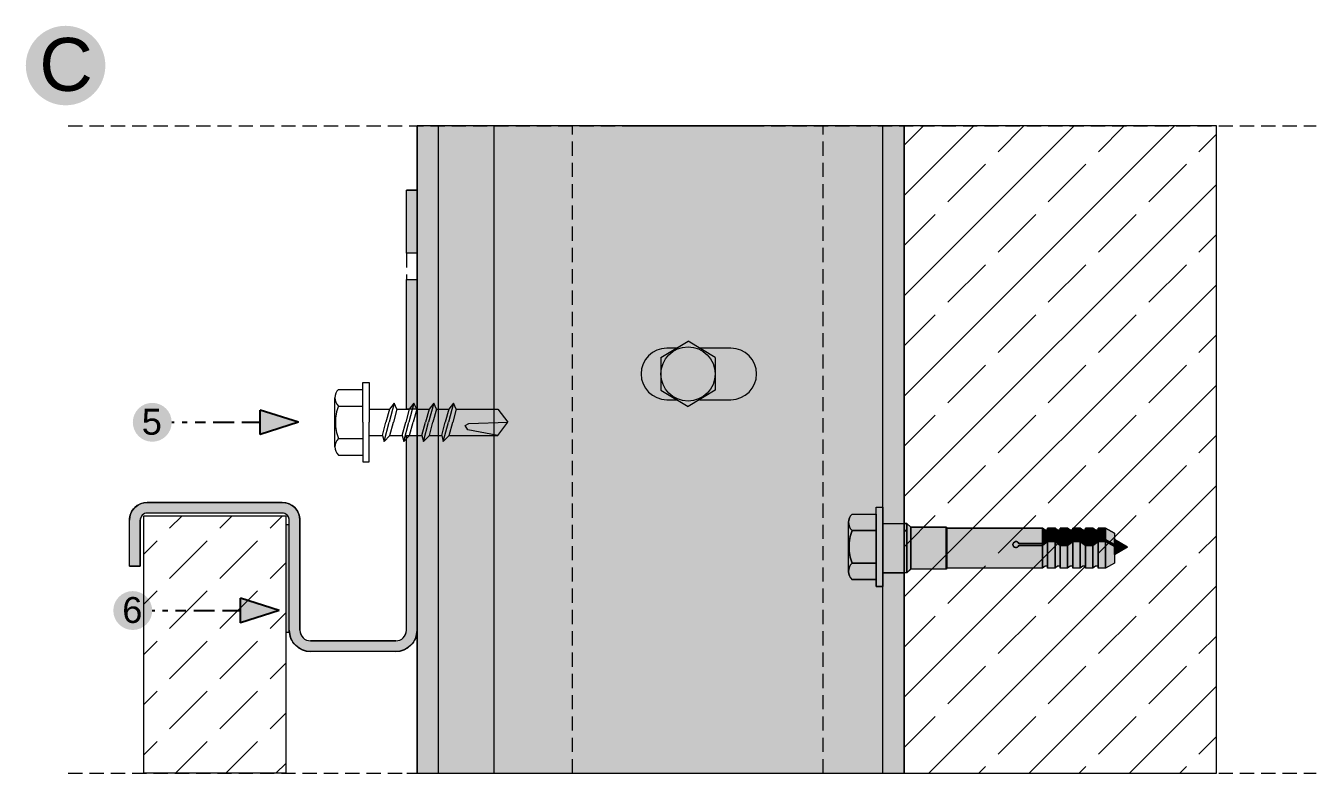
# Model space of a CAD drawing. Extents: x -106823 to -42801, y 48734 to 74234.
# Drawn here: x -47649 to -45832, y 69871 to 70924 of the extents above; entities that cross this region are included whole.
import ezdxf

# ---------------------------------------------------------------- set-up
doc = ezdxf.new("R2010")
doc.units = 0
doc.header["$MEASUREMENT"] = 0
doc.linetypes.add('Hidden Line', pattern=[30, 20, -10])
for name, color, linetype, lineweight, true_color in [('2D - Ogólne_Pen_No__2', 7, 'Continuous', 15, 0x7f7f7f), ('2D - Ogólne_Pen_No__5', 7, 'Continuous', 25, 0x40a5ff), ('2D - Ogólne_Pen_No__82', 7, 'Continuous', 20, 0xaaaaaa), ('2D Drafting - General_Pen_No__102', 7, 'Continuous', 13, 0xcccccc), ('2D Drafting - General_Pen_No__141', 7, 'Continuous', 0, 0xe8e8e8), ('2D Drafting - General_Pen_No__2', 7, 'Continuous', 15, 0x7f7f7f), ('2D Drafting - General_Pen_No__5', 7, 'Continuous', 25, 0x40a5ff), ('2D Drafting - General_Pen_No__81', 7, 'Continuous', 20, 0x6a6a6a)]:
    doc.layers.add(name, color=color, linetype=linetype, lineweight=lineweight, true_color=true_color)
for name, color, linetype, lineweight in [('2D Drafting - General_Pen_No__1', 7, 'Continuous', 13), ('2D Drafting - General_Pen_No__121', 255, 'Continuous', 0), ('Opisy - Tekst_Pen_No__121', 255, 'Continuous', 0)]:
    doc.layers.add(name, color=color, linetype=linetype, lineweight=lineweight)
doc.styles.add('GENERATED_STYLE_4', font='arial.ttf')

msp = doc.modelspace()

# ---------------------------------------------------------------- hatches: boundary and pattern name
at = {"layer": '2D - Ogólne_Pen_No__5', "linetype": 'Continuous'}
for points in [[(-47649.29, 70867.55, 1), (-47537.28, 70867.55, 1)], [(-47498.59, 70364.95, 1), (-47443.82, 70364.95, 1)], [(-47526.07, 70099.75, 1), (-47471.3, 70099.75, 1)]]:
    msp.add_hatch(color=256, dxfattribs=at).paths.add_polyline_path(points, flags=0)
at = {"layer": '2D Drafting - General_Pen_No__102', "linetype": 'Continuous'}
for points in [[(-47113.26, 70603.22), (-47113.26, 70692.07), (-47098.26, 70692.07), (-47098.26, 70605.06), (-47098.26, 70603.22)], [(-47098.26, 70383.59), (-47113.26, 70383.59), (-47113.26, 70420.87), (-47113.26, 70565.95), (-47109.72, 70565.95), (-47099.33, 70565.95), (-47098.26, 70565.95)], [(-47478.26, 70252.07), (-47288.26, 70252.07, -0.4142136), (-47263.26, 70227.07), (-47263.26, 70072.07, 0.4142136), (-47248.26, 70057.07), (-47128.26, 70057.07, 0.4142136), (-47113.26, 70072.07), (-47113.26, 70346.31), (-47098.26, 70346.31), (-47098.26, 70072.07, -0.4142136), (-47128.26, 70042.07), (-47248.26, 70042.07, -0.4142136), (-47278.26, 70072.07), (-47278.26, 70227.07, 0.4142136), (-47288.26, 70237.07), (-47478.26, 70237.07, 0.4142136), (-47488.26, 70227.07), (-47488.26, 70220.53), (-47488.26, 70170.12), (-47488.26, 70162.07), (-47503.26, 70162.07), (-47503.26, 70227.07, -0.4142136)]]:
    msp.add_hatch(color=256, dxfattribs=at).paths.add_polyline_path(points, flags=0)
at = {"layer": '2D Drafting - General_Pen_No__121', "linetype": 'Continuous'}
for points in [[(-46451.53, 70212.38), (-46485.7, 70212.38, -0.4195601), (-46485.7, 70235.68), (-46451.53, 70235.68)], [(-46451.53, 70212.38), (-46485.7, 70212.38, -0.4195601), (-46485.7, 70235.68), (-46451.53, 70235.68)], [(-46442.21, 70189.47), (-46442.21, 70133.55), (-46451.53, 70133.55), (-46451.53, 70189.47), (-46451.53, 70245.38), (-46442.21, 70245.38)], [(-46442.21, 70189.47), (-46442.21, 70133.55), (-46451.53, 70133.55), (-46451.53, 70189.47), (-46451.53, 70245.38), (-46442.21, 70245.38)], [(-46489.97, 70189.47, 0.092424), (-46485.7, 70166.55, 0.201281), (-46490.59, 70154.9), (-46490.59, 70224.03, 0.201281), (-46485.7, 70212.38, 0.092424)], [(-46489.97, 70189.47, 0.092424), (-46485.7, 70166.55, 0.201281), (-46490.59, 70154.9), (-46490.59, 70224.03, 0.201281), (-46485.7, 70212.38, 0.092424)], [(-46412.21, 70152.79), (-46442.21, 70152.79), (-46442.21, 70189.47), (-46442.21, 70222.46), (-46412.21, 70222.46), (-46412.21, 70185.59)], [(-46442.21, 70152.79), (-46442.21, 70189.47), (-46442.21, 70222.46), (-46412.21, 70222.46), (-46412.21, 70186.54), (-46412.21, 70152.79)], [(-46412.21, 70152.79), (-46442.21, 70152.79), (-46442.21, 70189.47), (-46442.21, 70222.46), (-46412.21, 70222.46), (-46412.21, 70185.59)], [(-46442.21, 70152.79), (-46442.21, 70189.47), (-46442.21, 70222.46), (-46412.21, 70222.46), (-46412.21, 70186.54), (-46412.21, 70152.79)], [(-46412.21, 70152.89), (-46412.21, 70185.59), (-46412.21, 70222.46), (-46408.69, 70222.46), (-46408.69, 70152.89)], [(-46408.69, 70152.89), (-46408.69, 70222.46), (-46408.52, 70222.46), (-46403.11, 70217.05), (-46403.11, 70158.3), (-46408.52, 70152.89)], [(-46408.69, 70152.89), (-46408.69, 70222.46), (-46408.52, 70222.46), (-46403.11, 70217.05), (-46403.11, 70158.3), (-46408.52, 70152.89)], [(-46451.53, 70166.55), (-46485.7, 70166.55, -0.092424), (-46489.97, 70189.47, -0.092424), (-46485.7, 70212.38), (-46451.53, 70212.38), (-46451.53, 70189.47)], [(-46451.53, 70166.55), (-46485.7, 70166.55, -0.092424), (-46489.97, 70189.47, -0.092424), (-46485.7, 70212.38), (-46451.53, 70212.38), (-46451.53, 70189.47)], [(-46412.21, 70152.89), (-46412.21, 70185.59), (-46412.21, 70209.94), (-46408.69, 70214.31), (-46408.69, 70152.89)], [(-46403.11, 70158.2), (-46403.11, 70217.05), (-46353.36, 70217.05), (-46353.36, 70158.2)], [(-46403.11, 70158.2), (-46403.11, 70217.05), (-46353.36, 70217.05), (-46353.36, 70158.2)], [(-46353.36, 70158.2), (-46353.36, 70217.05), (-46352.12, 70215.8), (-46352.12, 70159.45)], [(-46353.36, 70158.2), (-46353.36, 70217.05), (-46352.12, 70215.8), (-46352.12, 70159.45)], [(-46352.12, 70159.45), (-46352.12, 70215.8), (-46217.7, 70215.8), (-46217.7, 70194.15), (-46251.01, 70194.15, 5.4750432), (-46251.01, 70191.19), (-46217.7, 70191.19), (-46217.7, 70159.45)], [(-46352.12, 70159.45), (-46352.12, 70215.8), (-46217.7, 70215.8), (-46217.7, 70194.15), (-46251.01, 70194.15, 5.4750432), (-46251.01, 70191.19), (-46217.7, 70191.19), (-46217.7, 70159.45)], [(-46210.26, 70212.84), (-46210.26, 70199.89), (-46217.7, 70194.15), (-46217.7, 70215.8), (-46213.96, 70212.84)], [(-46210.26, 70212.84), (-46210.26, 70199.89), (-46217.7, 70194.15), (-46217.7, 70215.8), (-46213.96, 70212.84)], [(-46217.7, 70194.15), (-46210.26, 70199.89), (-46210.26, 70196.93), (-46217.7, 70191.19)], [(-46217.7, 70194.15), (-46210.26, 70199.89), (-46210.26, 70196.93), (-46217.7, 70191.19)], [(-46199.9, 70215.8), (-46199.9, 70199.89), (-46210.26, 70199.89), (-46210.26, 70215.8)], [(-46199.9, 70215.8), (-46199.9, 70199.89), (-46210.26, 70199.89), (-46210.26, 70215.8)], [(-46210.26, 70199.89), (-46199.9, 70199.89), (-46199.9, 70196.93), (-46210.26, 70196.93)], [(-46210.26, 70199.89), (-46199.9, 70199.89), (-46199.9, 70196.93), (-46210.26, 70196.93)], [(-46192.46, 70212.84), (-46192.46, 70194.15), (-46199.9, 70199.89), (-46199.9, 70215.8), (-46196.16, 70212.84)], [(-46192.46, 70212.84), (-46192.46, 70194.15), (-46199.9, 70199.89), (-46199.9, 70215.8), (-46196.16, 70212.84)], [(-46192.46, 70191.19), (-46199.9, 70196.93), (-46199.9, 70199.89), (-46192.46, 70194.15)], [(-46192.46, 70191.19), (-46199.9, 70196.93), (-46199.9, 70199.89), (-46192.46, 70194.15)], [(-46182.11, 70215.8), (-46182.11, 70194.15), (-46192.46, 70194.15), (-46192.46, 70215.8)], [(-46182.11, 70215.8), (-46182.11, 70194.15), (-46192.46, 70194.15), (-46192.46, 70215.8)], [(-46182.11, 70194.15), (-46182.11, 70215.8), (-46178.36, 70212.84), (-46174.66, 70212.84), (-46174.66, 70199.89)], [(-46182.11, 70194.15), (-46182.11, 70215.8), (-46178.36, 70212.84), (-46174.66, 70212.84), (-46174.66, 70199.89)], [(-46174.66, 70196.93), (-46182.11, 70191.19), (-46182.11, 70194.15), (-46174.66, 70199.89)], [(-46174.66, 70196.93), (-46182.11, 70191.19), (-46182.11, 70194.15), (-46174.66, 70199.89)], [(-46164.31, 70215.8), (-46164.31, 70199.89), (-46174.66, 70199.89), (-46174.66, 70215.8)], [(-46164.31, 70215.8), (-46164.31, 70199.89), (-46174.66, 70199.89), (-46174.66, 70215.8)], [(-46164.31, 70196.93), (-46174.66, 70196.93), (-46174.66, 70199.89), (-46164.31, 70199.89)], [(-46164.31, 70196.93), (-46174.66, 70196.93), (-46174.66, 70199.89), (-46164.31, 70199.89)], [(-46156.87, 70212.84), (-46156.87, 70194.15), (-46164.31, 70199.89), (-46164.31, 70215.8), (-46160.57, 70212.84)], [(-46156.87, 70212.84), (-46156.87, 70194.15), (-46164.31, 70199.89), (-46164.31, 70215.8), (-46160.57, 70212.84)], [(-46156.87, 70191.19), (-46164.31, 70196.93), (-46164.31, 70199.89), (-46156.87, 70194.15)], [(-46156.87, 70191.19), (-46164.31, 70196.93), (-46164.31, 70199.89), (-46156.87, 70194.15)], [(-46146.51, 70215.8), (-46146.51, 70194.15), (-46156.87, 70194.15), (-46156.87, 70215.8)], [(-46146.51, 70215.8), (-46146.51, 70194.15), (-46156.87, 70194.15), (-46156.87, 70215.8)], [(-46139.07, 70212.84), (-46139.07, 70199.89), (-46146.51, 70194.15), (-46146.51, 70215.8), (-46142.77, 70212.84)], [(-46139.07, 70212.84), (-46139.07, 70199.89), (-46146.51, 70194.15), (-46146.51, 70215.8), (-46142.77, 70212.84)], [(-46146.51, 70194.15), (-46139.07, 70199.89), (-46139.07, 70196.93), (-46146.51, 70191.19)], [(-46146.51, 70194.15), (-46139.07, 70199.89), (-46139.07, 70196.93), (-46146.51, 70191.19)], [(-46139.07, 70199.89), (-46139.07, 70215.8), (-46128.72, 70215.8), (-46128.72, 70199.89)], [(-46139.07, 70199.89), (-46139.07, 70215.8), (-46128.72, 70215.8), (-46128.72, 70199.89)], [(-46139.07, 70199.89), (-46128.72, 70199.89), (-46128.72, 70196.93), (-46139.07, 70196.93)], [(-46139.07, 70199.89), (-46128.72, 70199.89), (-46128.72, 70196.93), (-46139.07, 70196.93)], [(-46116.33, 70192.74), (-46128.72, 70199.89), (-46128.72, 70215.8), (-46116.33, 70208.65)], [(-46116.33, 70192.74), (-46128.72, 70199.89), (-46128.72, 70215.8), (-46116.33, 70208.65)], [(-46116.33, 70189.79), (-46128.72, 70196.93), (-46128.72, 70199.89), (-46116.33, 70192.74)], [(-46116.33, 70189.79), (-46128.72, 70196.93), (-46128.72, 70199.89), (-46116.33, 70192.74)], [(-46097.61, 70189.37), (-46116.33, 70178.56), (-46116.33, 70200.18)], [(-46097.61, 70189.37), (-46116.33, 70178.56), (-46116.33, 70200.18)], [(-46217.7, 70191.19), (-46251.01, 70191.19, -5.4750432), (-46251.01, 70194.15), (-46217.7, 70194.15)], [(-46217.7, 70191.19), (-46251.01, 70191.19, -5.4750432), (-46251.01, 70194.15), (-46217.7, 70194.15)], [(-46210.26, 70162.41), (-46213.96, 70162.41), (-46217.7, 70159.45), (-46217.7, 70191.19), (-46210.26, 70196.93)], [(-46210.26, 70162.41), (-46213.96, 70162.41), (-46217.7, 70159.45), (-46217.7, 70191.19), (-46210.26, 70196.93)], [(-46210.26, 70159.45), (-46210.26, 70196.93), (-46199.9, 70196.93), (-46199.9, 70159.45)], [(-46210.26, 70159.45), (-46210.26, 70196.93), (-46199.9, 70196.93), (-46199.9, 70159.45)], [(-46192.46, 70162.41), (-46196.16, 70162.41), (-46199.9, 70159.45), (-46199.9, 70196.93), (-46192.46, 70191.19)], [(-46192.46, 70162.41), (-46196.16, 70162.41), (-46199.9, 70159.45), (-46199.9, 70196.93), (-46192.46, 70191.19)], [(-46192.46, 70194.15), (-46182.11, 70194.15), (-46182.11, 70191.19), (-46192.46, 70191.19)], [(-46192.46, 70194.15), (-46182.11, 70194.15), (-46182.11, 70191.19), (-46192.46, 70191.19)], [(-46192.46, 70159.45), (-46192.46, 70191.19), (-46182.11, 70191.19), (-46182.11, 70159.45)], [(-46192.46, 70159.45), (-46192.46, 70191.19), (-46182.11, 70191.19), (-46182.11, 70159.45)], [(-46174.66, 70162.41), (-46178.36, 70162.41), (-46182.11, 70159.45), (-46182.11, 70191.19), (-46174.66, 70196.93)], [(-46174.66, 70162.41), (-46178.36, 70162.41), (-46182.11, 70159.45), (-46182.11, 70191.19), (-46174.66, 70196.93)], [(-46164.31, 70159.45), (-46174.66, 70159.45), (-46174.66, 70196.93), (-46164.31, 70196.93)], [(-46164.31, 70159.45), (-46174.66, 70159.45), (-46174.66, 70196.93), (-46164.31, 70196.93)], [(-46156.87, 70162.41), (-46160.57, 70162.41), (-46164.31, 70159.45), (-46164.31, 70196.93), (-46156.87, 70191.19)], [(-46156.87, 70162.41), (-46160.57, 70162.41), (-46164.31, 70159.45), (-46164.31, 70196.93), (-46156.87, 70191.19)], [(-46156.87, 70194.15), (-46146.51, 70194.15), (-46146.51, 70191.19), (-46156.87, 70191.19)], [(-46156.87, 70194.15), (-46146.51, 70194.15), (-46146.51, 70191.19), (-46156.87, 70191.19)], [(-46146.51, 70159.45), (-46156.87, 70159.45), (-46156.87, 70191.19), (-46146.51, 70191.19)], [(-46146.51, 70159.45), (-46156.87, 70159.45), (-46156.87, 70191.19), (-46146.51, 70191.19)], [(-46139.07, 70162.41), (-46142.77, 70162.41), (-46146.51, 70159.45), (-46146.51, 70191.19), (-46139.07, 70196.93)], [(-46139.07, 70162.41), (-46142.77, 70162.41), (-46146.51, 70159.45), (-46146.51, 70191.19), (-46139.07, 70196.93)], [(-46139.07, 70159.45), (-46139.07, 70196.93), (-46128.72, 70196.93), (-46128.72, 70159.45)], [(-46139.07, 70159.45), (-46139.07, 70196.93), (-46128.72, 70196.93), (-46128.72, 70159.45)], [(-46116.33, 70166.6), (-46128.72, 70159.45), (-46128.72, 70196.93), (-46116.33, 70189.79)], [(-46116.33, 70166.6), (-46128.72, 70159.45), (-46128.72, 70196.93), (-46116.33, 70189.79)], [(-46451.53, 70143.25), (-46485.7, 70143.25, -0.4195601), (-46485.7, 70166.55), (-46451.53, 70166.55)], [(-46451.53, 70143.25), (-46485.7, 70143.25, -0.4195601), (-46485.7, 70166.55), (-46451.53, 70166.55)]]:
    msp.add_hatch(color=256, dxfattribs=at).paths.add_polyline_path(points, flags=0)
at = {"layer": '2D Drafting - General_Pen_No__141', "linetype": 'Continuous'}
msp.add_hatch(color=256, dxfattribs=at).paths.add_polyline_path([(-47098.26, 69870.59), (-46412.21, 69870.59), (-46412.21, 70782.5), (-47098.26, 70782.5)], flags=0)
at = {"layer": '2D Drafting - General_Pen_No__5', "linetype": 'Continuous'}
for points in [[(-47319.33, 70382.23), (-47319.33, 70347.68), (-47265.23, 70364.95)], [(-47346.81, 70117.03), (-47346.81, 70082.47), (-47292.71, 70099.75)]]:
    msp.add_hatch(color=256, dxfattribs=at).paths.add_polyline_path(points, flags=0)
at = {"layer": '2D Drafting - General_Pen_No__81', "linetype": 'Continuous'}
h = msp.add_hatch(dxfattribs=at)
h.set_pattern_fill('Solid___Dashed', color=256, style=0, pattern_type=2)
h.set_pattern_definition([(45, (0, 0), (-70.71068, 70.71068), []), (45, (-35.36, 35.36), (-70.71068, 70.71068), [75, -25])])
h.paths.add_polyline_path([(-46412.21, 70782.5), (-46412.21, 69870.59), (-45972.46, 69870.59), (-45972.46, 70447.3), (-45972.46, 70782.5)], flags=0)
h = msp.add_hatch(dxfattribs=at)
h.set_pattern_fill('Beton', color=256, style=0, pattern_type=2)
h.set_pattern_definition([(45, (0, 0), (-70.71068, 70.71068), [75, -25]), (45, (7e-15, 70.71), (-70.71068, 70.71068), [75, -25])])
h.paths.add_polyline_path([(-47483.26, 70233.34), (-47283.26, 70233.34), (-47283.26, 69870.59), (-47483.26, 69870.59)], flags=0)
msp.add_hatch(color=256, dxfattribs=at).paths.add_polyline_path([(-47283.17, 70069.48), (-47278.26, 70069.48), (-47278.26, 70220.53), (-47283.17, 70220.53)], flags=0)

# ---------------------------------------------------------------- linework, layer by layer
at = {"layer": '2D - Ogólne_Pen_No__2', "linetype": 'Continuous'}
for p, q in [((-46408.52, 70222.46), (-46412.21, 70222.46)), ((-46408.52, 70222.46), (-46412.21, 70222.46)), ((-46403.11, 70217.05), (-46408.52, 70222.46)), ((-46403.11, 70217.05), (-46408.52, 70222.46)), ((-46353.36, 70217.05), (-46403.11, 70217.05)), ((-46403.11, 70217.05), (-46403.11, 70158.2)), ((-46353.36, 70217.05), (-46403.11, 70217.05)), ((-46403.11, 70217.05), (-46403.11, 70158.2)), ((-46352.12, 70215.8), (-46353.36, 70217.05)), ((-46353.36, 70217.05), (-46353.36, 70158.2)), ((-46352.12, 70215.8), (-46353.36, 70217.05)), ((-46353.36, 70217.05), (-46353.36, 70158.2)), ((-46217.7, 70215.8), (-46352.12, 70215.8)), ((-46352.12, 70159.45), (-46352.12, 70215.8)), ((-46217.7, 70215.8), (-46352.12, 70215.8)), ((-46352.12, 70159.45), (-46352.12, 70215.8)), ((-46213.96, 70212.84), (-46217.7, 70215.8)), ((-46217.7, 70215.8), (-46217.7, 70159.45)), ((-46213.96, 70212.84), (-46217.7, 70215.8)), ((-46217.7, 70215.8), (-46217.7, 70159.45)), ((-46210.26, 70199.89), (-46217.7, 70194.15)), ((-46210.26, 70199.89), (-46217.7, 70194.15)), ((-46210.26, 70212.84), (-46213.96, 70212.84)), ((-46210.26, 70212.84), (-46213.96, 70212.84)), ((-46210.26, 70215.8), (-46210.26, 70212.84)), ((-46199.9, 70215.8), (-46210.26, 70215.8)), ((-46210.26, 70215.8), (-46210.26, 70159.45)), ((-46210.26, 70215.8), (-46210.26, 70212.84)), ((-46199.9, 70215.8), (-46210.26, 70215.8)), ((-46210.26, 70215.8), (-46210.26, 70159.45)), ((-46199.9, 70199.89), (-46210.26, 70199.89)), ((-46199.9, 70199.89), (-46210.26, 70199.89)), ((-46196.16, 70212.84), (-46199.9, 70215.8)), ((-46199.9, 70215.8), (-46199.9, 70159.45)), ((-46196.16, 70212.84), (-46199.9, 70215.8)), ((-46199.9, 70215.8), (-46199.9, 70159.45)), ((-46192.46, 70194.15), (-46199.9, 70199.89)), ((-46192.46, 70194.15), (-46199.9, 70199.89)), ((-46192.46, 70212.84), (-46196.16, 70212.84)), ((-46192.46, 70212.84), (-46196.16, 70212.84)), ((-46192.46, 70215.8), (-46192.46, 70212.84)), ((-46182.11, 70215.8), (-46192.46, 70215.8)), ((-46192.46, 70215.8), (-46192.46, 70159.45)), ((-46192.46, 70215.8), (-46192.46, 70212.84)), ((-46182.11, 70215.8), (-46192.46, 70215.8)), ((-46192.46, 70215.8), (-46192.46, 70159.45)), ((-46178.36, 70212.84), (-46182.11, 70215.8)), ((-46182.11, 70215.8), (-46182.11, 70159.45)), ((-46178.36, 70212.84), (-46182.11, 70215.8)), ((-46182.11, 70215.8), (-46182.11, 70159.45)), ((-46174.66, 70199.89), (-46182.11, 70194.15)), ((-46174.66, 70199.89), (-46182.11, 70194.15)), ((-46174.66, 70212.84), (-46178.36, 70212.84)), ((-46174.66, 70212.84), (-46178.36, 70212.84)), ((-46174.66, 70215.8), (-46174.66, 70212.84)), ((-46164.31, 70215.8), (-46174.66, 70215.8)), ((-46174.66, 70215.8), (-46174.66, 70159.45)), ((-46174.66, 70215.8), (-46174.66, 70212.84)), ((-46164.31, 70215.8), (-46174.66, 70215.8)), ((-46174.66, 70215.8), (-46174.66, 70159.45)), ((-46164.31, 70199.89), (-46174.66, 70199.89)), ((-46164.31, 70199.89), (-46174.66, 70199.89)), ((-46160.57, 70212.84), (-46164.31, 70215.8)), ((-46164.31, 70215.8), (-46164.31, 70159.45)), ((-46160.57, 70212.84), (-46164.31, 70215.8)), ((-46164.31, 70215.8), (-46164.31, 70159.45)), ((-46156.87, 70194.15), (-46164.31, 70199.89)), ((-46156.87, 70194.15), (-46164.31, 70199.89)), ((-46156.87, 70212.84), (-46160.57, 70212.84)), ((-46156.87, 70212.84), (-46160.57, 70212.84)), ((-46156.87, 70215.8), (-46156.87, 70212.84)), ((-46146.51, 70215.8), (-46156.87, 70215.8)), ((-46156.87, 70215.8), (-46156.87, 70159.45)), ((-46156.87, 70215.8), (-46156.87, 70212.84)), ((-46146.51, 70215.8), (-46156.87, 70215.8)), ((-46156.87, 70215.8), (-46156.87, 70159.45)), ((-46142.77, 70212.84), (-46146.51, 70215.8)), ((-46146.51, 70215.8), (-46146.51, 70159.45)), ((-46142.77, 70212.84), (-46146.51, 70215.8)), ((-46146.51, 70215.8), (-46146.51, 70159.45)), ((-46139.07, 70199.89), (-46146.51, 70194.15)), ((-46139.07, 70199.89), (-46146.51, 70194.15)), ((-46139.07, 70212.84), (-46142.77, 70212.84)), ((-46139.07, 70212.84), (-46142.77, 70212.84)), ((-46139.07, 70215.8), (-46139.07, 70159.45)), ((-46128.72, 70215.8), (-46139.07, 70215.8)), ((-46139.07, 70215.8), (-46139.07, 70159.45)), ((-46128.72, 70215.8), (-46139.07, 70215.8)), ((-46128.72, 70199.89), (-46139.07, 70199.89)), ((-46128.72, 70199.89), (-46139.07, 70199.89)), ((-46116.33, 70208.65), (-46128.72, 70215.8)), ((-46128.72, 70215.8), (-46128.72, 70159.45)), ((-46116.33, 70208.65), (-46128.72, 70215.8)), ((-46128.72, 70215.8), (-46128.72, 70159.45)), ((-46116.33, 70192.74), (-46128.72, 70199.89)), ((-46116.33, 70192.74), (-46128.72, 70199.89)), ((-46116.33, 70208.65), (-46116.33, 70166.6)), ((-46116.33, 70208.65), (-46116.33, 70166.6)), ((-46116.33, 70200.18), (-46097.61, 70189.37)), ((-46116.33, 70200.18), (-46097.61, 70189.37)), ((-46412.21, 70152.89), (-46412.21, 70186.64)), ((-46412.21, 70152.89), (-46412.21, 70186.64)), ((-46217.7, 70194.15), (-46251.01, 70194.15)), ((-46217.7, 70194.15), (-46251.01, 70194.15)), ((-46217.7, 70191.19), (-46251.01, 70191.19)), ((-46217.7, 70191.19), (-46251.01, 70191.19)), ((-46210.26, 70196.93), (-46217.7, 70191.19)), ((-46210.26, 70196.93), (-46217.7, 70191.19)), ((-46199.9, 70196.93), (-46210.26, 70196.93)), ((-46199.9, 70196.93), (-46210.26, 70196.93)), ((-46192.46, 70191.19), (-46199.9, 70196.93)), ((-46192.46, 70191.19), (-46199.9, 70196.93)), ((-46182.11, 70194.15), (-46192.46, 70194.15)), ((-46182.11, 70194.15), (-46192.46, 70194.15)), ((-46182.11, 70191.19), (-46192.46, 70191.19)), ((-46182.11, 70191.19), (-46192.46, 70191.19)), ((-46174.66, 70196.93), (-46182.11, 70191.19)), ((-46174.66, 70196.93), (-46182.11, 70191.19)), ((-46164.31, 70196.93), (-46174.66, 70196.93)), ((-46164.31, 70196.93), (-46174.66, 70196.93)), ((-46156.87, 70191.19), (-46164.31, 70196.93)), ((-46156.87, 70191.19), (-46164.31, 70196.93)), ((-46146.51, 70194.15), (-46156.87, 70194.15)), ((-46146.51, 70194.15), (-46156.87, 70194.15)), ((-46146.51, 70191.19), (-46156.87, 70191.19)), ((-46146.51, 70191.19), (-46156.87, 70191.19)), ((-46139.07, 70196.93), (-46146.51, 70191.19)), ((-46139.07, 70196.93), (-46146.51, 70191.19)), ((-46128.72, 70196.93), (-46139.07, 70196.93)), ((-46128.72, 70196.93), (-46139.07, 70196.93)), ((-46116.33, 70189.79), (-46128.72, 70196.93)), ((-46116.33, 70189.79), (-46128.72, 70196.93)), ((-46116.33, 70178.56), (-46097.61, 70189.37)), ((-46116.33, 70178.56), (-46097.61, 70189.37)), ((-46116.33, 70166.6), (-46128.72, 70159.45)), ((-46116.33, 70166.6), (-46128.72, 70159.45)), ((-46408.52, 70152.89), (-46412.21, 70152.89)), ((-46408.52, 70152.89), (-46412.21, 70152.89)), ((-46408.52, 70152.79), (-46412.21, 70152.79)), ((-46408.52, 70152.79), (-46412.21, 70152.79)), ((-46403.11, 70158.3), (-46408.52, 70152.89)), ((-46403.11, 70158.3), (-46408.52, 70152.89)), ((-46403.11, 70158.2), (-46408.52, 70152.79)), ((-46403.11, 70158.2), (-46408.52, 70152.79)), ((-46353.36, 70158.2), (-46403.11, 70158.2)), ((-46353.36, 70158.2), (-46403.11, 70158.2)), ((-46352.12, 70159.45), (-46353.36, 70158.2)), ((-46352.12, 70159.45), (-46353.36, 70158.2)), ((-46217.7, 70159.45), (-46352.12, 70159.45)), ((-46217.7, 70159.45), (-46352.12, 70159.45)), ((-46213.96, 70162.41), (-46217.7, 70159.45)), ((-46213.96, 70162.41), (-46217.7, 70159.45)), ((-46210.26, 70162.41), (-46213.96, 70162.41)), ((-46210.26, 70162.41), (-46213.96, 70162.41)), ((-46210.26, 70159.45), (-46210.26, 70162.41)), ((-46210.26, 70159.45), (-46210.26, 70162.41)), ((-46199.9, 70159.45), (-46210.26, 70159.45)), ((-46199.9, 70159.45), (-46210.26, 70159.45)), ((-46196.16, 70162.41), (-46199.9, 70159.45)), ((-46196.16, 70162.41), (-46199.9, 70159.45)), ((-46192.46, 70162.41), (-46196.16, 70162.41)), ((-46192.46, 70162.41), (-46196.16, 70162.41)), ((-46192.46, 70159.45), (-46192.46, 70162.41)), ((-46192.46, 70159.45), (-46192.46, 70162.41)), ((-46182.11, 70159.45), (-46192.46, 70159.45)), ((-46182.11, 70159.45), (-46192.46, 70159.45)), ((-46178.36, 70162.41), (-46182.11, 70159.45)), ((-46178.36, 70162.41), (-46182.11, 70159.45)), ((-46174.66, 70162.41), (-46178.36, 70162.41)), ((-46174.66, 70162.41), (-46178.36, 70162.41)), ((-46174.66, 70159.45), (-46174.66, 70162.41)), ((-46174.66, 70159.45), (-46174.66, 70162.41)), ((-46164.31, 70159.45), (-46174.66, 70159.45)), ((-46164.31, 70159.45), (-46174.66, 70159.45)), ((-46160.57, 70162.41), (-46164.31, 70159.45)), ((-46160.57, 70162.41), (-46164.31, 70159.45)), ((-46156.87, 70162.41), (-46160.57, 70162.41)), ((-46156.87, 70162.41), (-46160.57, 70162.41)), ((-46156.87, 70159.45), (-46156.87, 70162.41)), ((-46156.87, 70159.45), (-46156.87, 70162.41)), ((-46146.51, 70159.45), (-46156.87, 70159.45)), ((-46146.51, 70159.45), (-46156.87, 70159.45)), ((-46142.77, 70162.41), (-46146.51, 70159.45)), ((-46142.77, 70162.41), (-46146.51, 70159.45)), ((-46139.07, 70162.41), (-46142.77, 70162.41)), ((-46139.07, 70162.41), (-46142.77, 70162.41)), ((-46128.72, 70159.45), (-46139.07, 70159.45)), ((-46128.72, 70159.45), (-46139.07, 70159.45))]:
    msp.add_line(p, q, dxfattribs=at)
at = {"layer": '2D - Ogólne_Pen_No__5', "linetype": 'Continuous'}
for p, q in [((-47265.23, 70364.95), (-47319.33, 70382.23)), ((-47319.33, 70347.68), (-47319.33, 70382.23)), ((-47443.82, 70364.95), (-47440.17, 70364.95)), ((-47429.19, 70364.95), (-47421.87, 70364.95)), ((-47410.89, 70364.95), (-47396.25, 70364.95)), ((-47385.27, 70364.95), (-47355.99, 70364.95)), ((-47345.01, 70364.95), (-47319.33, 70364.95)), ((-47265.23, 70364.95), (-47319.33, 70347.68)), ((-47292.71, 70099.75), (-47346.81, 70117.03)), ((-47346.81, 70082.47), (-47346.81, 70117.03)), ((-47471.3, 70099.75), (-47467.64, 70099.75)), ((-47456.66, 70099.75), (-47449.34, 70099.75)), ((-47438.37, 70099.75), (-47423.73, 70099.75)), ((-47412.75, 70099.75), (-47383.47, 70099.75)), ((-47372.49, 70099.75), (-47346.81, 70099.75)), ((-47292.71, 70099.75), (-47346.81, 70082.47))]:
    msp.add_line(p, q, dxfattribs=at)
at = {"layer": '2D - Ogólne_Pen_No__82', "linetype": 'Continuous'}
msp.add_arc((-46254.92, 70192.67), 4.18, 20.70161, 339.29839, dxfattribs=at)
msp.add_arc((-46254.92, 70192.67), 4.18, 20.70161, 339.29839, dxfattribs=at)
at = {"layer": '2D Drafting - General_Pen_No__1', "linetype": 'Continuous', "flags": 128}
for points in [[(-47319.33, 70382.23), (-47319.33, 70347.68), (-47265.23, 70364.95)], [(-47346.81, 70117.03), (-47346.81, 70082.47), (-47292.71, 70099.75)]]:
    msp.add_lwpolyline(points, close=True, dxfattribs=at)
at = {"layer": '2D Drafting - General_Pen_No__2', "linetype": 'Hidden Line'}
for p, q in [((-47589.41, 70782.5), (-45832.07, 70782.5)), ((-46879.2, 69870.59), (-46879.2, 70782.5)), ((-46526.48, 69870.59), (-46526.48, 70782.5)), ((-47113.26, 70603.22), (-47113.26, 70565.95)), ((-47589.41, 69870.59), (-45832.07, 69870.59))]:
    msp.add_line(p, q, dxfattribs=at)
at = {"layer": '2D Drafting - General_Pen_No__2', "linetype": 'Continuous'}
for p, q in [((-47098.26, 69870.59), (-47098.26, 70782.5)), ((-47068.26, 69870.59), (-47068.26, 70782.5)), ((-46989.93, 69870.59), (-46989.93, 70782.5)), ((-46795.24, 70782.5), (-46612.21, 70782.5)), ((-46442.21, 69870.59), (-46442.21, 70782.5)), ((-46412.21, 69870.59), (-46412.21, 70782.5)), ((-45972.46, 69870.59), (-45972.46, 70782.5)), ((-47098.26, 70692.07), (-47113.26, 70692.07)), ((-47098.26, 70692.07), (-47098.26, 70072.07)), ((-46754.86, 70456.12), (-46716.69, 70479.12)), ((-46678.53, 70456.12), (-46716.69, 70479.12)), ((-46754.86, 70456.12), (-46754.86, 70410.12)), ((-46732.8, 70469.41), (-46746.55, 70469.41)), ((-46656.38, 70469.41), (-46700.58, 70469.41)), ((-46678.53, 70456.12), (-46678.53, 70410.12)), ((-47174.89, 70364.95), (-47174.89, 70420.87)), ((-47174.89, 70420.87), (-47165.57, 70420.87)), ((-47165.57, 70420.87), (-47165.57, 70364.95)), ((-47213.95, 70330.39), (-47213.95, 70399.52)), ((-47209.06, 70411.17), (-47174.89, 70411.17)), ((-46754.86, 70410.12), (-46716.69, 70387.12)), ((-46678.53, 70410.12), (-46716.69, 70387.12)), ((-47209.06, 70387.87), (-47174.89, 70387.87)), ((-47165.57, 70383.59), (-47137.05, 70383.59)), ((-47137.05, 70383.59), (-47142.04, 70364.95)), ((-47130.46, 70391.79), (-47137.65, 70364.95)), ((-47130.46, 70391.79), (-47137.05, 70383.59)), ((-47126.65, 70383.59), (-47131.64, 70364.95)), ((-47126.65, 70383.59), (-47130.46, 70391.79)), ((-47126.65, 70383.59), (-47109.21, 70383.59)), ((-47109.21, 70383.59), (-47114.2, 70364.95)), ((-47102.61, 70391.79), (-47109.81, 70364.95)), ((-47102.61, 70391.79), (-47109.21, 70383.59)), ((-47098.81, 70383.59), (-47103.8, 70364.95)), ((-47098.81, 70383.59), (-47102.61, 70391.79)), ((-47098.81, 70383.59), (-47081.37, 70383.59)), ((-47081.37, 70383.59), (-47086.36, 70364.95)), ((-47074.77, 70391.79), (-47081.97, 70364.95)), ((-47074.77, 70391.79), (-47081.37, 70383.59)), ((-47070.97, 70383.59), (-47075.96, 70364.95)), ((-47070.97, 70383.59), (-47074.77, 70391.79)), ((-47070.97, 70383.59), (-47053.52, 70383.59)), ((-47053.52, 70383.59), (-47058.52, 70364.95)), ((-47046.93, 70391.79), (-47054.12, 70364.95)), ((-47046.93, 70391.79), (-47053.52, 70383.59)), ((-47043.13, 70383.59), (-47048.12, 70364.95)), ((-47043.13, 70383.59), (-47046.93, 70391.79)), ((-47043.13, 70383.59), (-46984.61, 70383.59)), ((-46984.61, 70383.59), (-46970.63, 70364.95)), ((-46746.55, 70396.82), (-46732.8, 70396.82)), ((-46700.58, 70396.82), (-46656.38, 70396.82)), ((-47174.89, 70364.95), (-47174.89, 70309.04)), ((-47165.57, 70309.04), (-47165.57, 70364.95)), ((-47147.04, 70346.31), (-47142.04, 70364.95)), ((-47144.84, 70338.11), (-47137.65, 70364.95)), ((-47136.64, 70346.31), (-47131.64, 70364.95)), ((-47119.2, 70346.31), (-47114.2, 70364.95)), ((-47117, 70338.11), (-47109.81, 70364.95)), ((-47108.8, 70346.31), (-47103.8, 70364.95)), ((-47091.35, 70346.31), (-47086.36, 70364.95)), ((-47089.16, 70338.11), (-47081.97, 70364.95)), ((-47080.96, 70346.31), (-47075.96, 70364.95)), ((-47063.51, 70346.31), (-47058.52, 70364.95)), ((-47061.32, 70338.11), (-47054.12, 70364.95)), ((-47053.12, 70346.31), (-47048.12, 70364.95)), ((-47030.43, 70360.52), (-47025.58, 70363.22)), ((-47025.58, 70363.22), (-46970.63, 70364.95)), ((-46984.61, 70346.31), (-46970.63, 70364.95)), ((-47165.57, 70346.31), (-47147.04, 70346.31)), ((-47147.04, 70346.31), (-47144.84, 70338.11)), ((-47144.84, 70338.11), (-47136.64, 70346.31)), ((-47136.64, 70346.31), (-47119.2, 70346.31)), ((-47119.2, 70346.31), (-47117, 70338.11)), ((-47117, 70338.11), (-47108.8, 70346.31)), ((-47108.8, 70346.31), (-47091.35, 70346.31)), ((-47091.35, 70346.31), (-47089.16, 70338.11)), ((-47089.16, 70338.11), (-47080.96, 70346.31)), ((-47080.96, 70346.31), (-47063.51, 70346.31)), ((-47063.51, 70346.31), (-47061.32, 70338.11)), ((-47061.32, 70338.11), (-47053.12, 70346.31)), ((-47053.12, 70346.31), (-46984.61, 70346.31)), ((-47026.66, 70354.32), (-47030.43, 70360.52)), ((-46984.61, 70346.31), (-47026.66, 70354.32)), ((-47209.06, 70342.04), (-47174.89, 70342.04)), ((-47209.06, 70318.74), (-47174.89, 70318.74)), ((-47174.89, 70309.04), (-47165.57, 70309.04)), ((-47288.26, 70252.07), (-47478.26, 70252.07)), ((-47288.26, 70252.07), (-47478.26, 70252.07)), ((-47288.26, 70237.07), (-47478.26, 70237.07)), ((-46485.7, 70235.68), (-46451.53, 70235.68)), ((-46485.7, 70235.68), (-46451.53, 70235.68)), ((-46451.53, 70189.47), (-46451.53, 70245.38)), ((-46451.53, 70245.38), (-46442.21, 70245.38)), ((-46451.53, 70189.47), (-46451.53, 70245.38)), ((-46451.53, 70245.38), (-46442.21, 70245.38)), ((-46442.21, 70245.38), (-46442.21, 70189.47)), ((-46442.21, 70245.38), (-46442.21, 70189.47)), ((-47503.26, 70162.07), (-47503.26, 70227.07)), ((-47488.26, 70162.07), (-47488.26, 70227.07)), ((-47278.26, 70072.07), (-47278.26, 70227.07)), ((-47263.26, 70072.07), (-47263.26, 70227.07)), ((-46490.59, 70154.9), (-46490.59, 70224.03)), ((-46490.59, 70154.9), (-46490.59, 70224.03)), ((-46442.21, 70222.46), (-46412.21, 70222.46)), ((-46442.21, 70222.46), (-46412.21, 70222.46)), ((-46485.7, 70212.38), (-46451.53, 70212.38)), ((-46485.7, 70212.38), (-46451.53, 70212.38)), ((-46451.53, 70189.47), (-46451.53, 70133.55)), ((-46451.53, 70189.47), (-46451.53, 70133.55)), ((-46442.21, 70133.55), (-46442.21, 70189.47)), ((-46442.21, 70133.55), (-46442.21, 70189.47)), ((-46485.7, 70166.55), (-46451.53, 70166.55)), ((-46485.7, 70166.55), (-46451.53, 70166.55)), ((-47503.26, 70162.07), (-47488.26, 70162.07)), ((-46442.21, 70152.79), (-46412.21, 70152.79)), ((-46442.21, 70152.79), (-46412.21, 70152.79)), ((-46485.7, 70143.25), (-46451.53, 70143.25)), ((-46485.7, 70143.25), (-46451.53, 70143.25)), ((-46451.53, 70133.55), (-46442.21, 70133.55)), ((-46451.53, 70133.55), (-46442.21, 70133.55)), ((-47128.26, 70057.07), (-47248.26, 70057.07)), ((-47128.26, 70042.07), (-47248.26, 70042.07)), ((-47112.49, 69870.59), (-46946.84, 69870.59))]:
    msp.add_line(p, q, dxfattribs=at)
at = {"layer": '2D Drafting - General_Pen_No__2', "linetype": 'Continuous', "flags": 128}
for points in [[(-47098.26, 69870.59), (-46412.21, 69870.59), (-46412.21, 70782.5), (-47098.26, 70782.5)], [(-46412.21, 70782.5), (-46412.21, 69870.59), (-45972.46, 69870.59), (-45972.46, 70447.3), (-45972.46, 70782.5)], [(-47113.26, 70603.22), (-47113.26, 70692.07), (-47098.26, 70692.07), (-47098.26, 70605.06), (-47098.26, 70603.22)], [(-47098.26, 70383.59), (-47113.26, 70383.59), (-47113.26, 70420.87), (-47113.26, 70565.95), (-47109.72, 70565.95), (-47099.33, 70565.95), (-47098.26, 70565.95)], [(-46442.21, 70189.47), (-46442.21, 70133.55), (-46451.53, 70133.55), (-46451.53, 70189.47), (-46451.53, 70245.38), (-46442.21, 70245.38)], [(-46442.21, 70189.47), (-46442.21, 70133.55), (-46451.53, 70133.55), (-46451.53, 70189.47), (-46451.53, 70245.38), (-46442.21, 70245.38)], [(-47483.26, 70233.34), (-47283.26, 70233.34), (-47283.26, 69870.59), (-47483.26, 69870.59)], [(-47283.17, 70069.48), (-47278.26, 70069.48), (-47278.26, 70220.53), (-47283.17, 70220.53)], [(-46412.21, 70152.79), (-46442.21, 70152.79), (-46442.21, 70189.47), (-46442.21, 70222.46), (-46412.21, 70222.46), (-46412.21, 70185.59)], [(-46442.21, 70152.79), (-46442.21, 70189.47), (-46442.21, 70222.46), (-46412.21, 70222.46), (-46412.21, 70186.54), (-46412.21, 70152.79)], [(-46412.21, 70152.79), (-46442.21, 70152.79), (-46442.21, 70189.47), (-46442.21, 70222.46), (-46412.21, 70222.46), (-46412.21, 70185.59)], [(-46442.21, 70152.79), (-46442.21, 70189.47), (-46442.21, 70222.46), (-46412.21, 70222.46), (-46412.21, 70186.54), (-46412.21, 70152.79)], [(-46412.21, 70152.89), (-46412.21, 70185.59), (-46412.21, 70222.46), (-46408.69, 70222.46), (-46408.69, 70152.89)], [(-46408.69, 70152.89), (-46408.69, 70222.46), (-46408.52, 70222.46), (-46403.11, 70217.05), (-46403.11, 70158.3), (-46408.52, 70152.89)], [(-46408.69, 70152.89), (-46408.69, 70222.46), (-46408.52, 70222.46), (-46403.11, 70217.05), (-46403.11, 70158.3), (-46408.52, 70152.89)], [(-46412.21, 70152.89), (-46412.21, 70185.59), (-46412.21, 70209.94), (-46408.69, 70214.31), (-46408.69, 70152.89)], [(-46403.11, 70158.2), (-46403.11, 70217.05), (-46353.36, 70217.05), (-46353.36, 70158.2)], [(-46403.11, 70158.2), (-46403.11, 70217.05), (-46353.36, 70217.05), (-46353.36, 70158.2)], [(-46353.36, 70158.2), (-46353.36, 70217.05), (-46352.12, 70215.8), (-46352.12, 70159.45)], [(-46353.36, 70158.2), (-46353.36, 70217.05), (-46352.12, 70215.8), (-46352.12, 70159.45)], [(-46210.26, 70212.84), (-46210.26, 70199.89), (-46217.7, 70194.15), (-46217.7, 70215.8), (-46213.96, 70212.84)], [(-46210.26, 70212.84), (-46210.26, 70199.89), (-46217.7, 70194.15), (-46217.7, 70215.8), (-46213.96, 70212.84)], [(-46217.7, 70194.15), (-46210.26, 70199.89), (-46210.26, 70196.93), (-46217.7, 70191.19)], [(-46217.7, 70194.15), (-46210.26, 70199.89), (-46210.26, 70196.93), (-46217.7, 70191.19)], [(-46199.9, 70215.8), (-46199.9, 70199.89), (-46210.26, 70199.89), (-46210.26, 70215.8)], [(-46199.9, 70215.8), (-46199.9, 70199.89), (-46210.26, 70199.89), (-46210.26, 70215.8)], [(-46210.26, 70199.89), (-46199.9, 70199.89), (-46199.9, 70196.93), (-46210.26, 70196.93)], [(-46210.26, 70199.89), (-46199.9, 70199.89), (-46199.9, 70196.93), (-46210.26, 70196.93)], [(-46192.46, 70212.84), (-46192.46, 70194.15), (-46199.9, 70199.89), (-46199.9, 70215.8), (-46196.16, 70212.84)], [(-46192.46, 70212.84), (-46192.46, 70194.15), (-46199.9, 70199.89), (-46199.9, 70215.8), (-46196.16, 70212.84)], [(-46192.46, 70191.19), (-46199.9, 70196.93), (-46199.9, 70199.89), (-46192.46, 70194.15)], [(-46192.46, 70191.19), (-46199.9, 70196.93), (-46199.9, 70199.89), (-46192.46, 70194.15)], [(-46182.11, 70215.8), (-46182.11, 70194.15), (-46192.46, 70194.15), (-46192.46, 70215.8)], [(-46182.11, 70215.8), (-46182.11, 70194.15), (-46192.46, 70194.15), (-46192.46, 70215.8)], [(-46182.11, 70194.15), (-46182.11, 70215.8), (-46178.36, 70212.84), (-46174.66, 70212.84), (-46174.66, 70199.89)], [(-46182.11, 70194.15), (-46182.11, 70215.8), (-46178.36, 70212.84), (-46174.66, 70212.84), (-46174.66, 70199.89)], [(-46174.66, 70196.93), (-46182.11, 70191.19), (-46182.11, 70194.15), (-46174.66, 70199.89)], [(-46174.66, 70196.93), (-46182.11, 70191.19), (-46182.11, 70194.15), (-46174.66, 70199.89)], [(-46164.31, 70215.8), (-46164.31, 70199.89), (-46174.66, 70199.89), (-46174.66, 70215.8)], [(-46164.31, 70215.8), (-46164.31, 70199.89), (-46174.66, 70199.89), (-46174.66, 70215.8)], [(-46164.31, 70196.93), (-46174.66, 70196.93), (-46174.66, 70199.89), (-46164.31, 70199.89)], [(-46164.31, 70196.93), (-46174.66, 70196.93), (-46174.66, 70199.89), (-46164.31, 70199.89)], [(-46156.87, 70212.84), (-46156.87, 70194.15), (-46164.31, 70199.89), (-46164.31, 70215.8), (-46160.57, 70212.84)], [(-46156.87, 70212.84), (-46156.87, 70194.15), (-46164.31, 70199.89), (-46164.31, 70215.8), (-46160.57, 70212.84)], [(-46156.87, 70191.19), (-46164.31, 70196.93), (-46164.31, 70199.89), (-46156.87, 70194.15)], [(-46156.87, 70191.19), (-46164.31, 70196.93), (-46164.31, 70199.89), (-46156.87, 70194.15)], [(-46146.51, 70215.8), (-46146.51, 70194.15), (-46156.87, 70194.15), (-46156.87, 70215.8)], [(-46146.51, 70215.8), (-46146.51, 70194.15), (-46156.87, 70194.15), (-46156.87, 70215.8)], [(-46139.07, 70212.84), (-46139.07, 70199.89), (-46146.51, 70194.15), (-46146.51, 70215.8), (-46142.77, 70212.84)], [(-46139.07, 70212.84), (-46139.07, 70199.89), (-46146.51, 70194.15), (-46146.51, 70215.8), (-46142.77, 70212.84)], [(-46146.51, 70194.15), (-46139.07, 70199.89), (-46139.07, 70196.93), (-46146.51, 70191.19)], [(-46146.51, 70194.15), (-46139.07, 70199.89), (-46139.07, 70196.93), (-46146.51, 70191.19)], [(-46139.07, 70199.89), (-46139.07, 70215.8), (-46128.72, 70215.8), (-46128.72, 70199.89)], [(-46139.07, 70199.89), (-46139.07, 70215.8), (-46128.72, 70215.8), (-46128.72, 70199.89)], [(-46139.07, 70199.89), (-46128.72, 70199.89), (-46128.72, 70196.93), (-46139.07, 70196.93)], [(-46139.07, 70199.89), (-46128.72, 70199.89), (-46128.72, 70196.93), (-46139.07, 70196.93)], [(-46116.33, 70192.74), (-46128.72, 70199.89), (-46128.72, 70215.8), (-46116.33, 70208.65)], [(-46116.33, 70192.74), (-46128.72, 70199.89), (-46128.72, 70215.8), (-46116.33, 70208.65)], [(-46116.33, 70189.79), (-46128.72, 70196.93), (-46128.72, 70199.89), (-46116.33, 70192.74)], [(-46116.33, 70189.79), (-46128.72, 70196.93), (-46128.72, 70199.89), (-46116.33, 70192.74)], [(-46097.61, 70189.37), (-46116.33, 70178.56), (-46116.33, 70200.18)], [(-46097.61, 70189.37), (-46116.33, 70178.56), (-46116.33, 70200.18)], [(-46210.26, 70162.41), (-46213.96, 70162.41), (-46217.7, 70159.45), (-46217.7, 70191.19), (-46210.26, 70196.93)], [(-46210.26, 70162.41), (-46213.96, 70162.41), (-46217.7, 70159.45), (-46217.7, 70191.19), (-46210.26, 70196.93)], [(-46210.26, 70159.45), (-46210.26, 70196.93), (-46199.9, 70196.93), (-46199.9, 70159.45)], [(-46210.26, 70159.45), (-46210.26, 70196.93), (-46199.9, 70196.93), (-46199.9, 70159.45)], [(-46192.46, 70162.41), (-46196.16, 70162.41), (-46199.9, 70159.45), (-46199.9, 70196.93), (-46192.46, 70191.19)], [(-46192.46, 70162.41), (-46196.16, 70162.41), (-46199.9, 70159.45), (-46199.9, 70196.93), (-46192.46, 70191.19)], [(-46192.46, 70194.15), (-46182.11, 70194.15), (-46182.11, 70191.19), (-46192.46, 70191.19)], [(-46192.46, 70194.15), (-46182.11, 70194.15), (-46182.11, 70191.19), (-46192.46, 70191.19)], [(-46192.46, 70159.45), (-46192.46, 70191.19), (-46182.11, 70191.19), (-46182.11, 70159.45)], [(-46192.46, 70159.45), (-46192.46, 70191.19), (-46182.11, 70191.19), (-46182.11, 70159.45)], [(-46174.66, 70162.41), (-46178.36, 70162.41), (-46182.11, 70159.45), (-46182.11, 70191.19), (-46174.66, 70196.93)], [(-46174.66, 70162.41), (-46178.36, 70162.41), (-46182.11, 70159.45), (-46182.11, 70191.19), (-46174.66, 70196.93)], [(-46164.31, 70159.45), (-46174.66, 70159.45), (-46174.66, 70196.93), (-46164.31, 70196.93)], [(-46164.31, 70159.45), (-46174.66, 70159.45), (-46174.66, 70196.93), (-46164.31, 70196.93)], [(-46156.87, 70162.41), (-46160.57, 70162.41), (-46164.31, 70159.45), (-46164.31, 70196.93), (-46156.87, 70191.19)], [(-46156.87, 70162.41), (-46160.57, 70162.41), (-46164.31, 70159.45), (-46164.31, 70196.93), (-46156.87, 70191.19)], [(-46156.87, 70194.15), (-46146.51, 70194.15), (-46146.51, 70191.19), (-46156.87, 70191.19)], [(-46156.87, 70194.15), (-46146.51, 70194.15), (-46146.51, 70191.19), (-46156.87, 70191.19)], [(-46146.51, 70159.45), (-46156.87, 70159.45), (-46156.87, 70191.19), (-46146.51, 70191.19)], [(-46146.51, 70159.45), (-46156.87, 70159.45), (-46156.87, 70191.19), (-46146.51, 70191.19)], [(-46139.07, 70162.41), (-46142.77, 70162.41), (-46146.51, 70159.45), (-46146.51, 70191.19), (-46139.07, 70196.93)], [(-46139.07, 70162.41), (-46142.77, 70162.41), (-46146.51, 70159.45), (-46146.51, 70191.19), (-46139.07, 70196.93)], [(-46139.07, 70159.45), (-46139.07, 70196.93), (-46128.72, 70196.93), (-46128.72, 70159.45)], [(-46139.07, 70159.45), (-46139.07, 70196.93), (-46128.72, 70196.93), (-46128.72, 70159.45)], [(-46116.33, 70166.6), (-46128.72, 70159.45), (-46128.72, 70196.93), (-46116.33, 70189.79)], [(-46116.33, 70166.6), (-46128.72, 70159.45), (-46128.72, 70196.93), (-46116.33, 70189.79)]]:
    msp.add_lwpolyline(points, close=True, dxfattribs=at)
for points in [[(-47478.26, 70252.07), (-47288.26, 70252.07, -0.4142136), (-47263.26, 70227.07), (-47263.26, 70072.07, 0.4142136), (-47248.26, 70057.07), (-47128.26, 70057.07, 0.4142136), (-47113.26, 70072.07), (-47113.26, 70346.31), (-47098.26, 70346.31), (-47098.26, 70072.07, -0.4142136), (-47128.26, 70042.07), (-47248.26, 70042.07, -0.4142136), (-47278.26, 70072.07), (-47278.26, 70227.07, 0.4142136), (-47288.26, 70237.07), (-47478.26, 70237.07, 0.4142136), (-47488.26, 70227.07), (-47488.26, 70220.53), (-47488.26, 70170.12), (-47488.26, 70162.07), (-47503.26, 70162.07), (-47503.26, 70227.07, -0.4142136)], [(-46451.53, 70212.38), (-46485.7, 70212.38, -0.4195601), (-46485.7, 70235.68), (-46451.53, 70235.68)], [(-46451.53, 70212.38), (-46485.7, 70212.38, -0.4195601), (-46485.7, 70235.68), (-46451.53, 70235.68)], [(-46489.97, 70189.47, 0.092424), (-46485.7, 70166.55, 0.201281), (-46490.59, 70154.9), (-46490.59, 70224.03, 0.201281), (-46485.7, 70212.38, 0.092424)], [(-46489.97, 70189.47, 0.092424), (-46485.7, 70166.55, 0.201281), (-46490.59, 70154.9), (-46490.59, 70224.03, 0.201281), (-46485.7, 70212.38, 0.092424)], [(-46451.53, 70166.55), (-46485.7, 70166.55, -0.092424), (-46489.97, 70189.47, -0.092424), (-46485.7, 70212.38), (-46451.53, 70212.38), (-46451.53, 70189.47)], [(-46451.53, 70166.55), (-46485.7, 70166.55, -0.092424), (-46489.97, 70189.47, -0.092424), (-46485.7, 70212.38), (-46451.53, 70212.38), (-46451.53, 70189.47)], [(-46352.12, 70159.45), (-46352.12, 70215.8), (-46217.7, 70215.8), (-46217.7, 70194.15), (-46251.01, 70194.15, 5.4750432), (-46251.01, 70191.19), (-46217.7, 70191.19), (-46217.7, 70159.45)], [(-46352.12, 70159.45), (-46352.12, 70215.8), (-46217.7, 70215.8), (-46217.7, 70194.15), (-46251.01, 70194.15, 5.4750432), (-46251.01, 70191.19), (-46217.7, 70191.19), (-46217.7, 70159.45)], [(-46217.7, 70191.19), (-46251.01, 70191.19, -5.4750432), (-46251.01, 70194.15), (-46217.7, 70194.15)], [(-46217.7, 70191.19), (-46251.01, 70191.19, -5.4750432), (-46251.01, 70194.15), (-46217.7, 70194.15)], [(-46451.53, 70143.25), (-46485.7, 70143.25, -0.4195601), (-46485.7, 70166.55), (-46451.53, 70166.55)], [(-46451.53, 70143.25), (-46485.7, 70143.25, -0.4195601), (-46485.7, 70166.55), (-46451.53, 70166.55)]]:
    msp.add_lwpolyline(points, format="xyb", close=True, dxfattribs=at)
at = {"layer": '2D Drafting - General_Pen_No__2', "linetype": 'Continuous'}
msp.add_circle((-46716.69, 70433.12), 38.17, dxfattribs=at)
for centre, radius, start, end in [((-46746.55, 70433.12), 36.29, 90, 270), ((-46656.38, 70433.12), 36.29, 270, 90), ((-47197.62, 70399.52), 16.33, 134.47805, 225.52195), ((-47149.75, 70364.95), 63.58, 158.87798, 180), ((-47149.75, 70364.95), 63.58, 180, 201.12202), ((-47197.62, 70330.39), 16.33, 134.47805, 225.52195), ((-47478.26, 70227.07), 25, 90, 180), ((-47478.26, 70227.07), 10, 90, 180), ((-47288.26, 70227.07), 25, 0, 90), ((-47288.26, 70227.07), 10, 0, 90), ((-46474.26, 70224.03), 16.33, 134.47805, 225.52195), ((-46474.26, 70224.03), 16.33, 134.47805, 225.52195), ((-46426.39, 70189.47), 63.58, 158.87798, 180), ((-46426.39, 70189.47), 63.58, 158.87798, 180), ((-46426.39, 70189.47), 63.58, 180, 201.12202), ((-46426.39, 70189.47), 63.58, 180, 201.12202), ((-46474.26, 70154.9), 16.33, 134.47805, 225.52195), ((-46474.26, 70154.9), 16.33, 134.47805, 225.52195), ((-47248.26, 70072.07), 30, 180, 270), ((-47248.26, 70072.07), 15, 180, 270), ((-47128.26, 70072.07), 15, 270, 0), ((-47128.26, 70072.07), 30, 270, 0)]:
    msp.add_arc(centre, radius, start, end, dxfattribs=at)

# ---------------------------------------------------------------- texts
at = {"layer": 'Opisy - Tekst_Pen_No__121', "linetype": 'Continuous', "attachment_point": 1, "style": 'GENERATED_STYLE_4'}
for s, insert, char_height in [('{C}', (-47630.23, 70906.49), 74.641), ('{5}', (-47486, 70383.98), 36.498), ('{6}', (-47513.47, 70118.78), 36.498)]:
    msp.add_mtext(s, dxfattribs=dict(at, insert=insert, char_height=char_height))

doc.saveas('drawing.dxf')
